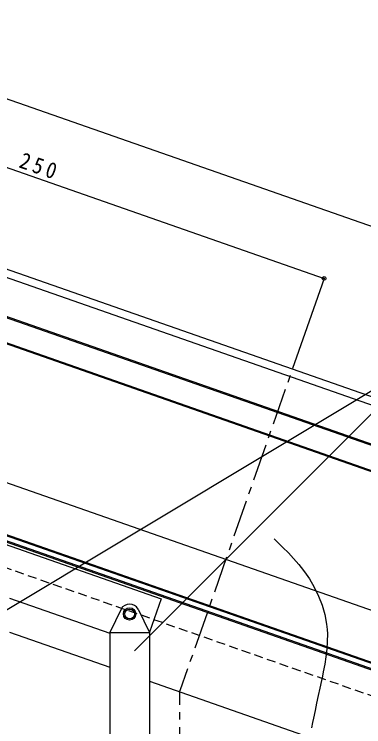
# Model space of a CAD drawing. Units: millimetres, scale not verified. Extents: x -1099 to 1151, y -388 to 361.
# Drawn here: x -674.4 to -532.8, y 72 to 360.6 of the extents above; entities that cross this region are included whole.
import ezdxf

# ---------------------------------------------------------------- set-up
doc = ezdxf.new("R2010")
doc.units = ezdxf.units.MM
doc.header["$LTSCALE"] = 3
doc.header["$PDMODE"] = 32
doc.header["$PDSIZE"] = 1.5
doc.linetypes.add('CHAIN1', pattern=[8, 5, -1, 1, -1])
doc.linetypes.add('DASHED1', pattern=[1.8, 1.2, -0.6])
doc.layers.add('0-0', color=4, linetype='Continuous')
doc.styles.add('ＭＳ ゴシック', font='')
doc.styles.get('ＭＳ ゴシック').set_extended_font_data('MS Gothic')

msp = doc.modelspace()

# ---------------------------------------------------------------- linework, layer by layer
at = {"layer": '0-0'}
for p, q in [((-775.183, 360.613), (-166.551, 147.592)), ((-783.856, 335.834), (-548.835, 253.577)), ((-548.835, 253.577), (-556.631, 231.303)), ((-678.298, 171.258), (-498.964, 108.494)), ((-727.211, 164.697), (-464.817, 72.864)), ((-728.178, 163.447), (-614.914, 123.806)), ((-727.376, 164.225), (-464.982, 72.392)), ((-685.02, 152.05), (-505.686, 89.286)), ((-684.904, 152.38), (-505.57, 89.617)), ((-569.118, 148.111), (-567.804, 146.845)), ((-567.804, 146.845), (-565.552, 144.651)), ((-565.552, 144.651), (-563.338, 142.423)), ((-563.338, 142.423), (-561.185, 140.14)), ((-561.185, 140.14), (-559.117, 137.779)), ((-559.117, 137.779), (-557.158, 135.319)), ((-557.158, 135.319), (-556.081, 133.839)), ((-556.081, 133.839), (-554.811, 131.939)), ((-554.811, 131.939), (-552.817, 128.519)), ((-552.817, 128.519), (-551.096, 124.945)), ((-551.096, 124.945), (-549.678, 121.246)), ((-676.288, 124.096), (-635.656, 109.876)), ((-614.914, 123.806), (-619.656, 110.257)), ((-549.678, 121.246), (-548.592, 117.455)), ((-631.121, 119.671), (-635.656, 110.171)), ((-624.192, 119.671), (-619.656, 110.171)), ((-548.592, 117.455), (-547.868, 113.604)), ((-547.868, 113.604), (-547.625, 111.354)), ((-676.288, 110.321), (-635.656, 96.099)), ((-635.656, 110.171), (-619.656, 110.171)), ((-635.656, 110.171), (-635.656, 65.171)), ((-619.656, 110.171), (-619.656, 65.171)), ((-547.625, 111.354), (-547.529, 109.576)), ((-547.529, 109.576), (-547.543, 106.507)), ((-547.543, 106.507), (-547.752, 103.437)), ((-547.752, 103.437), (-548.119, 100.37)), ((-548.119, 100.37), (-548.607, 97.309)), ((-548.607, 97.309), (-549.177, 94.259)), ((-549.531, 92.496), (-549.898, 90.716)), ((-549.177, 94.259), (-549.531, 92.496)), ((-619.656, 90.499), (-481.878, 42.277)), ((-549.898, 90.716), (-550.546, 87.659)), ((-550.546, 87.659), (-551.205, 84.613)), ((-551.205, 84.613), (-551.868, 81.573)), ((-551.868, 81.573), (-552.526, 78.536)), ((-552.526, 78.536), (-553.171, 75.497)), ((-553.171, 75.497), (-553.537, 73.732)), ((-553.537, 73.732), (-553.97, 71.581))]:
    msp.add_line(p, q, dxfattribs=at)
at = {"layer": '0-0', "color": 7}
for p, q in [((-774.516, 291.386), (-341.294, 139.765)), ((-775.573, 288.366), (-342.351, 136.745)), ((-785.852, 275.647), (-347.438, 122.209)), ((-782.253, 274.917), (-347.273, 122.681)), ((-749.041, 252.169), (-436.586, 142.815)), ((-748.925, 252.499), (-350.626, 113.101))]:
    msp.add_line(p, q, dxfattribs=at)
at = {"layer": '0-0', "linetype": 'CHAIN1'}
for p in [(-556.632, 231.304), (-607.279, -375.139)]:
    msp.add_line(p, (-607.279, 86.593), dxfattribs=at)
at = {"layer": '0-0', "color": 7, "linetype": 'DASHED1'}
msp.add_line((-750.451, 161.864), (-448.416, 56.152), dxfattribs=at)
at = {"layer": '0-0'}
msp.add_lwpolyline([(-625.66, 102.685), (-506.481, 221.863), (-684.203, 115.23)], dxfattribs=at)
for radius in [2.5, 2]:
    msp.add_circle((-627.656, 117.671), radius, dxfattribs=at)
msp.add_arc((-627.656, 117.671), 4, 30, 150, dxfattribs=at)
msp.add_point((-548.835, 253.577), dxfattribs=at)

# ---------------------------------------------------------------- texts
at = {"layer": '0-0', "color": 7, "insert": (-672.929, 298.599), "char_height": 6.598, "attachment_point": 7, "rotation": 340.71, "style": 'ＭＳ ゴシック'}
msp.add_mtext('\\T1.38;\\W0.9;250', dxfattribs=at)

doc.saveas('drawing.dxf')
